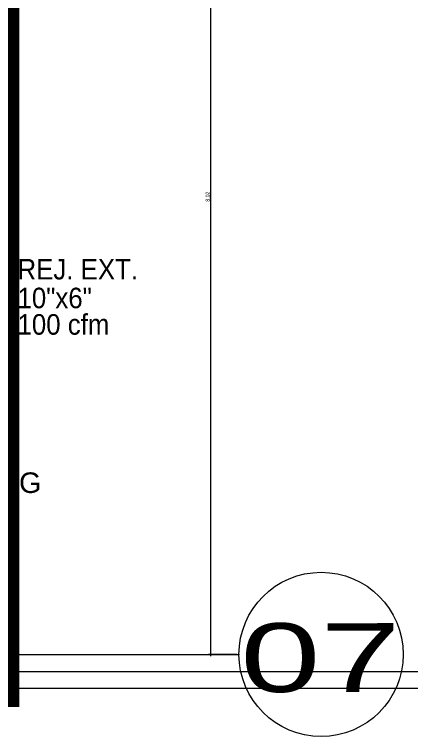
# Model space of a CAD drawing. Header units: metres. Extents: x 31.9 to 124, y -29 to 44.
# Drawn here: x 75.57 to 79.05, y -20.67 to -14.34 of the extents above; entities that cross this region are included whole.
import ezdxf

# ---------------------------------------------------------------- set-up
doc = ezdxf.new("R2010")
doc.units = ezdxf.units.M
doc.header["$LTSCALE"] = 100
for name, color, linetype, lineweight in [('ARQ', 8, 'Continuous', 0), ('M-HVAC-CDFF-IDEN', 7, 'Continuous', 9), ('M-HVAC-DUCT-IDEN', 7, 'Continuous', 9)]:
    doc.layers.add(name, color=color, linetype=linetype, lineweight=lineweight)
doc.styles.add('ROMANS', font='arial.ttf', dxfattribs={"width": 0.7})
doc.styles.add('SansSerif', font='SANSS__.TTF', dxfattribs={"width": 0.9, "height": 0.18})
doc.styles.add('SansSerif_2', font='SANSS__.TTF', dxfattribs={"height": 0.18})
doc.styles.add('style2', font='arial.ttf', dxfattribs={"width": 1.5})
doc.dimstyles.new('1-10', dxfattribs={"dimscale": 10, "dimtxt": 0.0037, "dimasz": 0.001, "dimexe": 0.0018, "dimexo": 0.0018, "dimgap": 0.0005, "dimtad": 1, "dimzin": 4, "dimdsep": 46, "dimtxsty": 'ROMANS', "dimblk": 'ARCHTICK', "dimcen": 0.003, "dimdle": 0.0015, "dimclrd": 1, "dimclre": 1, "dimclrt": 4, "dimadec": 0, "dimazin": 0, "dimtfac": 1, "dimtix": 1, "dimtmove": 2, "dimatfit": 3, "dimldrblk": 'flecha', "dimfxl": 1, "dimtolj": 1, "dimtzin": 4, "dimarcsym": 0})

# ---------------------------------------------------------------- blocks, each defined once
blk = doc.blocks.new('_ArchTick')
at = {"layer": 'ARQ', "const_width": 0.15}
blk.add_lwpolyline([(-0.5, -0.5), (0.5, 0.5)], dxfattribs=at)
blk = doc.blocks.new('*D20')
at = {"layer": 'ARQ', "lineweight": -2, "transparency": 16777216}
for p, q in [((1145.3152, -6003.6738), (1145.0653, -6003.6738)), ((1145.0833, -6003.6588), (1145.0833, -6011.7138)), ((1145.3152, -6011.6988), (1145.0653, -6011.6988))]:
    blk.add_line(p, q, dxfattribs=at)
at = {"layer": 'ARQ', "transparency": 16777216}
for p in [(1145.3332, -6003.6738), (1145.0833, -6011.6988), (1145.3332, -6011.6988)]:
    blk.add_point(p, dxfattribs=at)
at = {"layer": 'ARQ', "lineweight": -2, "transparency": 16777216, "xscale": 0.01, "yscale": 0.01, "zscale": 0.01}
for p, rotation in [((1145.0833, -6003.6738), 90), ((1145.0833, -6011.6988), 270)]:
    blk.add_blockref('_ArchTick', p, dxfattribs=dict(at, rotation=rotation))
at = {"layer": 'ARQ', "transparency": 16777216, "insert": (1145.0594, -6007.6863), "char_height": 0.037, "attachment_point": 5, "rotation": 90, "style": 'ROMANS'}
blk.add_mtext('\\A1;8.02', dxfattribs=at)
blk = doc.blocks.new('flecha')
at = {"layer": 'ARQ', "lineweight": 0}
h = blk.add_hatch(color=256, dxfattribs=at)
h.dxf.hatch_style = 1
h.paths.add_polyline_path([(0, 0), (2.44, 0.43), (2.44, 0.02), (4, 0.03), (4, -0.03), (2.44, -0.04), (2.44, -0.43)])
at = {"layer": 'ARQ', "lineweight": 0, "flags": 128}
blk.add_lwpolyline([(0, 0), (2.44, 0.43), (2.44, 0.02), (2.44, 0.02), (4, 0.03), (4, -0.03), (2.44, -0.04), (2.44, -0.43), (0, 0)], dxfattribs=at)
blk = doc.blocks.new('Est etapa 3 torre')
at = {"layer": 'ARQ'}
blk.add_line((1113.5308, -6011.6988), (1145.3332, -6011.6988), dxfattribs=at)
blk.add_circle((1146.053, -6011.6988), 0.7198, dxfattribs=at)
at = {"layer": 'ARQ', "style": 'style2', "width": 1.5}
blk.add_text('07', height=0.60307, rotation=0.02931, dxfattribs=at).set_placement((1145.3446, -6012.0285))
at = {"layer": 'ARQ'}
dim = blk.add_linear_dim(base=(1145.083339, -6011.698837), p1=(1145.333175, -6003.673839), p2=(1145.333175, -6011.698837), angle=90, dimstyle='1-10', dxfattribs=at)
dim.commit()
dim.dimension.update_dxf_attribs({"geometry": '*D20', "text_midpoint": (1145.059447, -6007.686338)})
blk = doc.blocks.new('P6-7-8')
at = {"layer": 'ARQ', "ltscale": 5, "const_width": 0.1199}
blk.add_lwpolyline([(117.593, -2808.0556), (149.1854, -2808.0556), (149.1854, -2862.5306), (117.593, -2862.5306)], close=True, dxfattribs=at)
at = {"layer": 'ARQ'}
blk.add_lwpolyline([(156.5557, -2862.4306), (149.1854, -2862.4306), (149.1854, -2862.2806), (156.5557, -2862.2806)], close=True, dxfattribs=at)
blk.add_blockref('Est etapa 3 torre', (-994.1638, 3149.5683), dxfattribs=at)

msp = doc.modelspace()

# ---------------------------------------------------------------- block references
at = {"layer": 'ARQ', "linetype": 'Continuous'}
msp.add_blockref('P6-7-8', (-73.6348, 2842.1819), dxfattribs=at)

# ---------------------------------------------------------------- texts
at = {"layer": 'M-HVAC-CDFF-IDEN', "char_height": 0.18, "attachment_point": 1, "style": 'SansSerif'}
for s, insert, width in [('REJ. EXT.', (75.5935, -16.4823), 1.255443), ('10"x6"', (75.5935, -16.7343), 0.77924), ('100 cfm', (75.5935, -16.9662), 0.95962)]:
    msp.add_mtext(s, dxfattribs=dict(at, insert=insert, width=width))
at = {"layer": 'M-HVAC-DUCT-IDEN', "insert": (75.3556, -18.3534), "char_height": 0.18, "width": 0.529114, "attachment_point": 1, "style": 'SansSerif_2'}
msp.add_mtext('D.G', dxfattribs=at)

doc.saveas('drawing.dxf')
